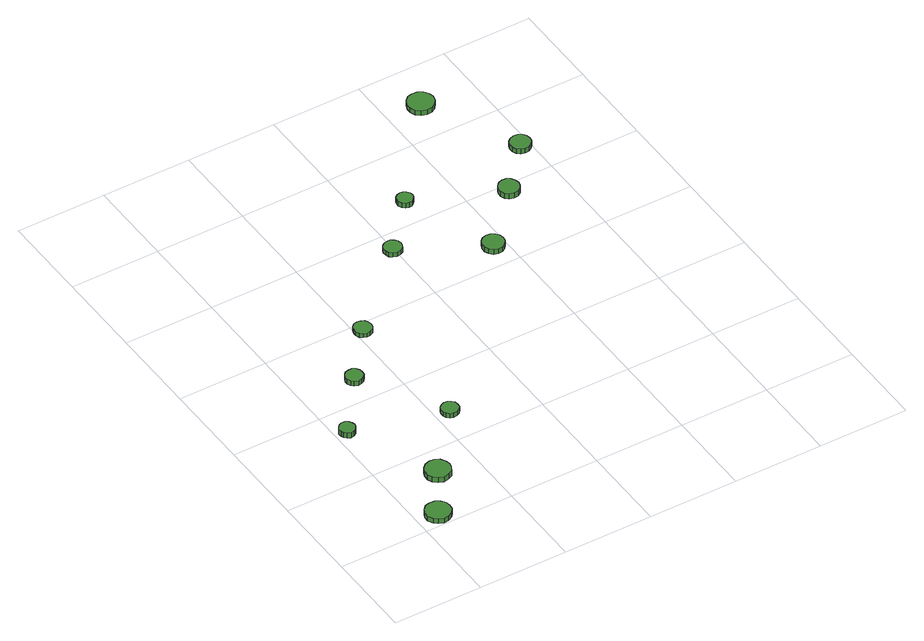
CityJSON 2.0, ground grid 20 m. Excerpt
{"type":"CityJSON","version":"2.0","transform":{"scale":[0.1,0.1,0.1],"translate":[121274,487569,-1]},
"CityObjects":{
"tree1":{"type":"SolitaryVegetationObject","attributes":{"function":"something"},"geometry":[{"type":"MultiSurface","lod":"1","boundaries":[[[0,1,2,3,4,5,6,7,8,9,10,11,12,13,14]],[[15,16,17,18,19,20,21,22,23,24,25,26,27,28,29]],[[0,29,28,1]],[[1,28,27,2]],[[2,27,26,3]],[[3,26,25,4]],[[4,25,24,5]],[[5,24,23,6]],[[6,23,22,7]],[[7,22,21,8]],[[8,21,20,9]],[[9,20,19,10]],[[10,19,18,11]],[[11,18,17,12]],[[12,17,16,13]],[[13,16,15,14]],[[14,15,29,0]]]}]},
"tree2":{"type":"SolitaryVegetationObject","attributes":{"function":"something"},"geometry":[{"type":"MultiSurface","lod":"1","boundaries":[[[30,31,32,33,34,35,36,37,38,39,40,41,42,43,44]],[[45,46,47,48,49,50,51,52,53,54,55,56,57,58,59]],[[30,59,58,31]],[[31,58,57,32]],[[32,57,56,33]],[[33,56,55,34]],[[34,55,54,35]],[[35,54,53,36]],[[36,53,52,37]],[[37,52,51,38]],[[38,51,50,39]],[[39,50,49,40]],[[40,49,48,41]],[[41,48,47,42]],[[42,47,46,43]],[[43,46,45,44]],[[44,45,59,30]]]}]},
"tree3":{"type":"SolitaryVegetationObject","attributes":{"function":"something"},"geometry":[{"type":"MultiSurface","lod":"1","boundaries":[[[60,61,62,63,64,65,66,67,68,69,70,71,72,73,74]],[[75,76,77,78,79,80,81,82,83,84,85,86,87,88,89]],[[60,89,88,61]],[[61,88,87,62]],[[62,87,86,63]],[[63,86,85,64]],[[64,85,84,65]],[[65,84,83,66]],[[66,83,82,67]],[[67,82,81,68]],[[68,81,80,69]],[[69,80,79,70]],[[70,79,78,71]],[[71,78,77,72]],[[72,77,76,73]],[[73,76,75,74]],[[74,75,89,60]]]}]},
"tree4":{"type":"SolitaryVegetationObject","attributes":{"function":"something"},"geometry":[{"type":"MultiSurface","lod":"1","boundaries":[[[90,91,92,93,94,95,96,97,98,99,100,101,102,103,104]],[[105,106,107,108,109,110,111,112,113,114,115,116,117,118,119]],[[90,119,118,91]],[[91,118,117,92]],[[92,117,116,93]],[[93,116,115,94]],[[94,115,114,95]],[[95,114,113,96]],[[96,113,112,97]],[[97,112,111,98]],[[98,111,110,99]],[[99,110,109,100]],[[100,109,108,101]],[[101,108,107,102]],[[102,107,106,103]],[[103,106,105,104]],[[104,105,119,90]]]}]},
"tree5":{"type":"SolitaryVegetationObject","attributes":{"function":"something"},"geometry":[{"type":"MultiSurface","lod":"1","boundaries":[[[120,121,122,123,124,125,126,127,128,129,130,131,132,133,134]],[[135,136,137,138,139,140,141,142,143,144,145,146,147,148,149]],[[120,149,148,121]],[[121,148,147,122]],[[122,147,146,123]],[[123,146,145,124]],[[124,145,144,125]],[[125,144,143,126]],[[126,143,142,127]],[[127,142,141,128]],[[128,141,140,129]],[[129,140,139,130]],[[130,139,138,131]],[[131,138,137,132]],[[132,137,136,133]],[[133,136,135,134]],[[134,135,149,120]]]}]},
"tree6":{"type":"SolitaryVegetationObject","attributes":{"function":"something"},"geometry":[{"type":"MultiSurface","lod":"1","boundaries":[[[150,151,152,153,154,155,156,157,158,159,160,161,162,163,164]],[[165,166,167,168,169,170,171,172,173,174,175,176,177,178,179]],[[150,179,178,151]],[[151,178,177,152]],[[152,177,176,153]],[[153,176,175,154]],[[154,175,174,155]],[[155,174,173,156]],[[156,173,172,157]],[[157,172,171,158]],[[158,171,170,159]],[[159,170,169,160]],[[160,169,168,161]],[[161,168,167,162]],[[162,167,166,163]],[[163,166,165,164]],[[164,165,179,150]]]}]},
"tree7":{"type":"SolitaryVegetationObject","attributes":{"function":"something"},"geometry":[{"type":"MultiSurface","lod":"1","boundaries":[[[180,181,182,183,184,185,186,187,188,189,190,191,192,193,194]],[[195,196,197,198,199,200,201,202,203,204,205,206,207,208,209]],[[180,209,208,181]],[[181,208,207,182]],[[182,207,206,183]],[[183,206,205,184]],[[184,205,204,185]],[[185,204,203,186]],[[186,203,202,187]],[[187,202,201,188]],[[188,201,200,189]],[[189,200,199,190]],[[190,199,198,191]],[[191,198,197,192]],[[192,197,196,193]],[[193,196,195,194]],[[194,195,209,180]]]}]},
"tree8":{"type":"SolitaryVegetationObject","attributes":{"function":"something"},"geometry":[{"type":"MultiSurface","lod":"1","boundaries":[[[210,211,212,213,214,215,216,217,218,219,220,221,222,223,224]],[[225,226,227,228,229,230,231,232,233,234,235,236,237,238,239]],[[210,239,238,211]],[[211,238,237,212]],[[212,237,236,213]],[[213,236,235,214]],[[214,235,234,215]],[[215,234,233,216]],[[216,233,232,217]],[[217,232,231,218]],[[218,231,230,219]],[[219,230,229,220]],[[220,229,228,221]],[[221,228,227,222]],[[222,227,226,223]],[[223,226,225,224]],[[224,225,239,210]]]}]},
"tree9":{"type":"SolitaryVegetationObject","attributes":{"function":"something"},"geometry":[{"type":"MultiSurface","lod":"1","boundaries":[[[240,241,242,243,244,245,246,247,248,249,250,251,252,253,254]],[[255,256,257,258,259,260,261,262,263,264,265,266,267,268,269]],[[240,269,268,241]],[[241,268,267,242]],[[242,267,266,243]],[[243,266,265,244]],[[244,265,264,245]],[[245,264,263,246]],[[246,263,262,247]],[[247,262,261,248]],[[248,261,260,249]],[[249,260,259,250]],[[250,259,258,251]],[[251,258,257,252]],[[252,257,256,253]],[[253,256,255,254]],[[254,255,269,240]]]}]},
"tree10":{"type":"SolitaryVegetationObject","attributes":{"function":"something"},"geometry":[{"type":"MultiSurface","lod":"1","boundaries":[[[270,271,272,273,274,275,276,277,278,279,280,281,282,283,284]],[[285,286,287,288,289,290,291,292,293,294,295,296,297,298,299]],[[270,299,298,271]],[[271,298,297,272]],[[272,297,296,273]],[[273,296,295,274]],[[274,295,294,275]],[[275,294,293,276]],[[276,293,292,277]],[[277,292,291,278]],[[278,291,290,279]],[[279,290,289,280]],[[280,289,288,281]],[[281,288,287,282]],[[282,287,286,283]],[[283,286,285,284]],[[284,285,299,270]]]}]},
"tree11":{"type":"SolitaryVegetationObject","attributes":{"function":"something"},"geometry":[{"type":"MultiSurface","lod":"1","boundaries":[[[300,301,302,303,304,305,306,307,308,309,310,311,312,313,314]],[[315,316,317,318,319,320,321,322,323,324,325,326,327,328,329]],[[300,329,328,301]],[[301,328,327,302]],[[302,327,326,303]],[[303,326,325,304]],[[304,325,324,305]],[[305,324,323,306]],[[306,323,322,307]],[[307,322,321,308]],[[308,321,320,309]],[[309,320,319,310]],[[310,319,318,311]],[[311,318,317,312]],[[312,317,316,313]],[[313,316,315,314]],[[314,315,329,300]]]}]},
"tree12":{"type":"SolitaryVegetationObject","attributes":{"function":"something"},"geometry":[{"type":"MultiSurface","lod":"1","boundaries":[[[330,331,332,333,334,335,336,337,338,339,340,341,342,343,344]],[[345,346,347,348,349,350,351,352,353,354,355,356,357,358,359]],[[330,359,358,331]],[[331,358,357,332]],[[332,357,356,333]],[[333,356,355,334]],[[334,355,354,335]],[[335,354,353,336]],[[336,353,352,337]],[[337,352,351,338]],[[338,351,350,339]],[[339,350,349,340]],[[340,349,348,341]],[[341,348,347,342]],[[342,347,346,343]],[[343,346,345,344]],[[344,345,359,330]]]}]}
},
"vertices":[
[74,30,19],[72,41,19],[65,50,19],[55,56,19],[43,57,19],[32,54,19],[24,46,19],[19,36,19],[19,24,19],[24,13,19],[32,6,19],[43,2,19],[55,3,19],[65,9,19],[72,18,19],[72,18,7],[65,9,7],[55,3,7],[43,2,7],[32,6,7],[24,13,7],[19,24,7],[19,36,7],[24,46,7],[32,54,7],[43,57,7],[55,56,7],[65,50,7],[72,41,7],[74,30,7],
[45,337,19],[43,344,19],[39,350,19],[33,354,19],[25,355,19],[18,352,19],[13,347,19],[10,341,19],[10,333,19],[13,327,19],[18,322,19],[25,319,19],[33,320,19],[39,324,19],[43,330,19],[43,330,6],[39,324,6],[33,320,6],[25,319,6],[18,322,6],[13,327,6],[10,333,6],[10,341,6],[13,347,6],[18,352,6],[25,355,6],[33,354,6],[39,350,6],[43,344,6],[45,337,6],
[141,136,19],[138,147,19],[132,157,19],[122,163,19],[110,164,19],[99,160,19],[90,152,19],[86,142,19],[86,130,19],[90,120,19],[99,112,19],[110,108,19],[122,110,19],[132,115,19],[138,125,19],[138,125,6],[132,115,6],[122,110,6],[110,108,6],[99,112,6],[90,120,6],[86,130,6],[86,142,6],[90,152,6],[99,160,6],[110,164,6],[122,163,6],[132,157,6],[138,147,6],[141,136,6],
[143,464,18],[142,472,18],[137,479,18],[130,483,18],[122,483,18],[114,481,18],[109,476,18],[105,468,18],[105,460,18],[109,453,18],[114,448,18],[122,445,18],[130,446,18],[137,450,18],[142,456,18],[142,456,6],[137,450,6],[130,446,6],[122,445,6],[114,448,6],[109,453,6],[105,460,6],[105,468,6],[109,476,6],[114,481,6],[122,483,6],[130,483,6],[137,479,6],[142,472,6],[143,464,6],
[251,280,18],[250,288,18],[245,294,18],[238,298,18],[230,299,18],[223,296,18],[217,291,18],[214,284,18],[214,276,18],[217,269,18],[223,263,18],[230,261,18],[238,262,18],[245,266,18],[250,272,18],[250,272,7],[245,266,7],[238,262,7],[230,261,7],[223,263,7],[217,269,7],[214,276,7],[214,284,7],[217,291,7],[223,296,7],[230,299,7],[238,298,7],[245,294,7],[250,288,7],[251,280,7],
[236,578,17],[234,586,17],[230,593,17],[222,597,17],[214,598,17],[206,596,17],[200,590,17],[197,582,17],[197,574,17],[200,566,17],[206,561,17],[214,558,17],[222,559,17],[230,563,17],[234,570,17],[234,570,7],[230,563,7],[222,559,7],[214,558,7],[206,561,7],[200,566,7],[197,574,7],[197,582,7],[200,590,7],[206,596,7],[214,598,7],[222,597,7],[230,593,7],[234,586,7],[236,578,7],
[416,752,18],[414,760,18],[410,766,18],[403,771,18],[394,771,18],[386,769,18],[380,763,18],[377,756,18],[377,748,18],[380,740,18],[386,735,18],[394,732,18],[403,733,18],[410,737,18],[414,744,18],[414,744,7],[410,737,7],[403,733,7],[394,732,7],[386,735,7],[380,740,7],[377,748,7],[377,756,7],[380,763,7],[386,769,7],[394,771,7],[403,771,7],[410,766,7],[414,760,7],[416,752,7],
[512,861,20],[511,868,20],[506,874,20],[500,878,20],[493,879,20],[486,877,20],[480,872,20],[477,865,20],[477,858,20],[480,851,20],[486,846,20],[493,844,20],[500,844,20],[506,848,20],[511,854,20],[511,854,8],[506,848,8],[500,844,8],[493,844,8],[486,846,8],[480,851,8],[477,858,8],[477,865,8],[480,872,8],[486,877,8],[493,879,8],[500,878,8],[506,874,8],[511,868,8],[512,861,8],
[596,656,19],[594,666,19],[588,674,19],[580,679,19],[570,680,19],[560,677,19],[553,670,19],[549,661,19],[549,651,19],[553,642,19],[560,635,19],[570,632,19],[580,633,19],[588,638,19],[594,646,19],[594,646,7],[588,638,7],[580,633,7],[570,632,7],[560,635,7],[553,642,7],[549,651,7],[549,661,7],[553,670,7],[560,677,7],[570,680,7],[580,679,7],[588,674,7],[594,666,7],[596,656,7],
[710,780,20],[708,789,20],[703,797,20],[695,802,20],[685,803,20],[676,800,20],[669,793,20],[665,785,20],[665,775,20],[669,766,20],[676,760,20],[685,757,20],[695,758,20],[703,763,20],[708,770,20],[708,770,7],[703,763,7],[695,758,7],[685,757,7],[676,760,7],[669,766,7],[665,775,7],[665,785,7],[669,793,7],[676,800,7],[685,803,7],[695,802,7],[703,797,7],[708,789,7],[710,780,7],
[706,1090,20],[703,1102,20],[696,1112,20],[686,1118,20],[673,1119,20],[662,1116,20],[653,1108,20],[648,1096,20],[648,1084,20],[653,1073,20],[662,1065,20],[673,1061,20],[686,1062,20],[696,1069,20],[703,1078,20],[703,1078,8],[696,1069,8],[686,1062,8],[673,1061,8],[662,1065,8],[653,1073,8],[648,1084,8],[648,1096,8],[653,1108,8],[662,1116,8],[673,1119,8],[686,1118,8],[696,1112,8],[703,1102,8],[706,1090,8],
[801,882,20],[799,891,20],[794,898,20],[786,903,20],[776,904,20],[767,901,20],[760,895,20],[756,886,20],[756,877,20],[760,868,20],[767,862,20],[776,859,20],[786,860,20],[794,865,20],[799,872,20],[799,872,8],[794,865,8],[786,860,8],[776,859,8],[767,862,8],[760,868,8],[756,877,8],[756,886,8],[760,895,8],[767,901,8],[776,904,8],[786,903,8],[794,898,8],[799,891,8],[801,882,8]
]}
